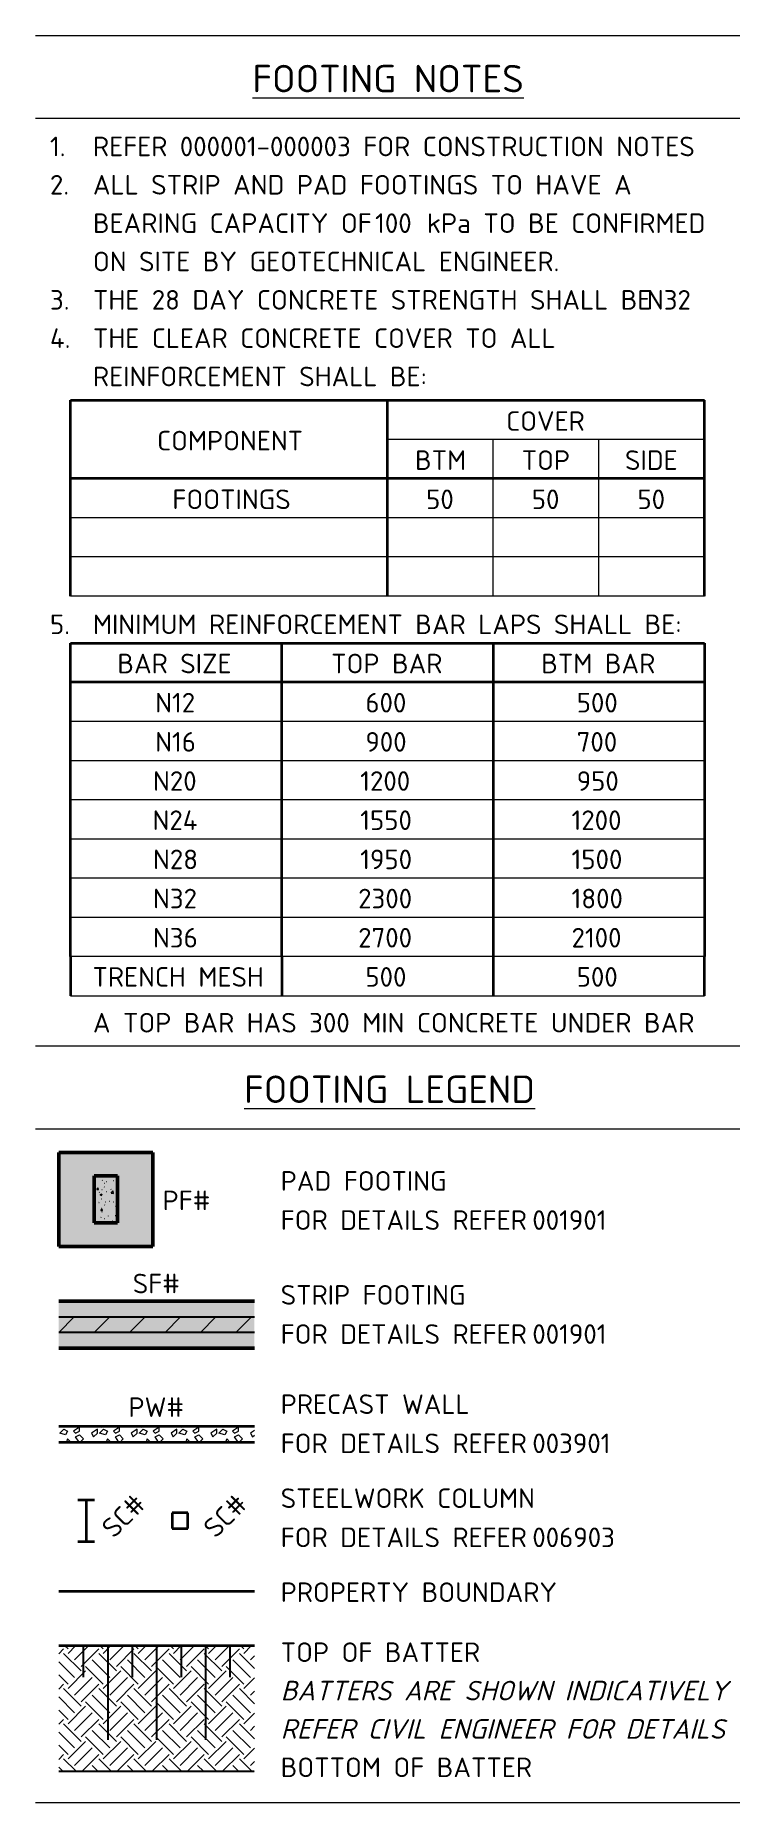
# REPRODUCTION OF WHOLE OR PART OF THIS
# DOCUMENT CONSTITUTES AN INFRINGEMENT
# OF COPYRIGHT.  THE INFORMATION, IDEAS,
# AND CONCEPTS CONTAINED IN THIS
# Model space of a CAD drawing. Header units: millimetres. Extents: x 705 to 151629, y 9938 to 4042191.
# Drawn here: x 705 to 9705, y 9938 to 32496 of the extents above.
import ezdxf

# ---------------------------------------------------------------- set-up
doc = ezdxf.new("R2010")
doc.units = ezdxf.units.MM
doc.linetypes.add('Boundary', pattern=[16, 5, -2, 5, -2, 0, -2])
doc.linetypes.add('Dash', pattern=[7, 5, -2])
for name, color, linetype, lineweight in [('A-000-T_TEXT', 231, 'Continuous', 13), ('A-010-M_LINE', 90, 'Continuous', 13), ('Z-000-T_TEXT', 131, 'Continuous', 25), ('Z-060-M_DETAIL', 92, 'Continuous', 25), ('Z-200_P_REF_PLANE', 111, 'Dash', 13)]:
    doc.layers.add(name, color=color, linetype=linetype, lineweight=lineweight)
doc.styles.add('ISOCPEUR', font='isocpeur.ttf', dxfattribs={"height": 250})
doc.styles.add('ISOCPEUR_B', font='', dxfattribs={"height": 250})
doc.styles.add('ISOCPEUR_B_1', font='', dxfattribs={"height": 350})
doc.styles.add('ISOCPEUR_I', font='isocpeui.ttf', dxfattribs={"height": 250})
doc.styles.get('ISOCPEUR_B').set_extended_font_data('ISOCPEUR', bold=True)
doc.styles.get('ISOCPEUR_B_1').set_extended_font_data('ISOCPEUR', bold=True)

# ---------------------------------------------------------------- blocks, each defined once
blk = doc.blocks.new('NRP_Note - Reinforcement Cover _v2_ - Reinforcement Cover-2930140-_1_0_ FOOTING LEGEND')
at = {"layer": 'Z-000-T_TEXT', "lineweight": 35}
for p, q in [((1155, 25338), (1155, 27838)), ((1155, 27838), (9255, 27838)), ((5205, 25338), (5205, 27838)), ((9255, 25338), (9255, 27838)), ((9255, 26838), (1155, 26838))]:
    blk.add_line(p, q, dxfattribs=at)
at = {"layer": 'Z-000-T_TEXT', "lineweight": 18}
for p, q in [((9255, 27338), (5205, 27338)), ((6555, 25338), (6555, 27338)), ((7905, 25338), (7905, 27338)), ((9255, 26338), (1155, 26338)), ((9255, 25838), (1155, 25838)), ((9255, 25338), (1155, 25338))]:
    blk.add_line(p, q, dxfattribs=at)
at = {"layer": 'Z-000-T_TEXT', "lineweight": 18, "char_height": 250, "attachment_point": 1, "style": 'ISOCPEUR_B'}
for s, insert, width in [('COVER', (6720, 27698), 1226.58), ('COMPONENT', (2260, 27448), 2220.67), ('BTM', (5556, 27199), 777.64), ('TOP', (6919, 27199), 745.57), ('SIDE', (8239, 27199), 817.72)]:
    blk.add_mtext(s, dxfattribs=dict(at, insert=insert, width=width))
blk = doc.blocks.new('View Reference - Legend - Detail Ref-1561647-_1_0_ FOOTING LEGEND')
at = {"layer": 'Z-000-T_TEXT', "lineweight": 13, "insert": (3840, 14649), "char_height": 250, "width": 3711.81, "attachment_point": 1, "style": 'ISOCPEUR'}
blk.add_mtext('FOR DETAILS REFER', dxfattribs=at)
blk = doc.blocks.new('NRP_Note - Lap Schedule _v2_ - Footing-1164051-_1_0_ FOOTING LEGEND')
at = {"layer": 'Z-000-T_TEXT', "lineweight": 35}
for p, q in [((1155, 20738), (1155, 24738)), ((1155, 24738), (3855, 24738)), ((3855, 24738), (6555, 24738)), ((3855, 24238), (3855, 24738)), ((3855, 24738), (9255, 24738)), ((6555, 24738), (6555, 20738)), ((9255, 24738), (9255, 20738)), ((3855, 24238), (1155, 24238)), ((9255, 24238), (3855, 24238)), ((3855, 20738), (3855, 24238)), ((1155, 20738), (1155, 20238)), ((3855, 20738), (3855, 20238)), ((6555, 20738), (6555, 20238)), ((9255, 20238), (9255, 20738))]:
    blk.add_line(p, q, dxfattribs=at)
at = {"layer": 'Z-000-T_TEXT', "lineweight": 18}
for p, q in [((3855, 23738), (1155, 23738)), ((9255, 23738), (3855, 23738)), ((3855, 23238), (1155, 23238)), ((9255, 23238), (3855, 23238)), ((3855, 22738), (1155, 22738)), ((9255, 22738), (3855, 22738)), ((3855, 22238), (1155, 22238)), ((9255, 22238), (3855, 22238)), ((3855, 21738), (1155, 21738)), ((9255, 21738), (3855, 21738)), ((3855, 21238), (1155, 21238)), ((9255, 21238), (3855, 21238)), ((3855, 20738), (1155, 20738)), ((9255, 20738), (3855, 20738)), ((1155, 20238), (9255, 20238))]:
    blk.add_line(p, q, dxfattribs=at)
at = {"layer": 'Z-000-T_TEXT', "lineweight": 18, "char_height": 250, "attachment_point": 1}
for s, insert, width, style in [('BAR SIZE', (1753, 24603), 1787.76, 'ISOCPEUR_B'), ('TOP BAR', (4485, 24603), 1715.61, 'ISOCPEUR_B'), ('BTM BAR', (7169, 24603), 1747.68, 'ISOCPEUR_B'), ('N12', (2236, 24103), 609.28, 'ISOCPEUR'), ('600', (4922, 24103), 649.37, 'ISOCPEUR'), ('500', (7622, 24103), 649.37, 'ISOCPEUR'), ('N16', (2236, 23603), 609.28, 'ISOCPEUR'), ('900', (4922, 23603), 649.37, 'ISOCPEUR'), ('700', (7622, 23603), 649.37, 'ISOCPEUR'), ('N20', (2209, 23103), 673.42, 'ISOCPEUR'), ('1200', (4856, 23103), 801.69, 'ISOCPEUR'), ('950', (7622, 23103), 649.37, 'ISOCPEUR'), ('N24', (2203, 22603), 697.47, 'ISOCPEUR'), ('1550', (4856, 22603), 801.69, 'ISOCPEUR'), ('1200', (7556, 22603), 801.69, 'ISOCPEUR'), ('N28', (2209, 22103), 673.42, 'ISOCPEUR'), ('1950', (4856, 22103), 801.69, 'ISOCPEUR'), ('1500', (7556, 22103), 801.69, 'ISOCPEUR'), ('N32', (2209, 21603), 673.42, 'ISOCPEUR'), ('2300', (4830, 21603), 865.82, 'ISOCPEUR'), ('1800', (7556, 21603), 801.69, 'ISOCPEUR'), ('N36', (2209, 21103), 673.42, 'ISOCPEUR'), ('2700', (4830, 21103), 865.82, 'ISOCPEUR'), ('2100', (7556, 21103), 801.69, 'ISOCPEUR'), ('TRENCH MESH', (1435, 20603), 2549.37, 'ISOCPEUR'), ('500', (4922, 20603), 649.37, 'ISOCPEUR'), ('500', (7622, 20603), 649.37, 'ISOCPEUR'), ('A TOP BAR HAS 300 MIN CONCRETE UNDER BAR', (1441, 20018), 8986.92, 'ISOCPEUR')]:
    blk.add_mtext(s, dxfattribs=dict(at, insert=insert, width=width, style=style))

msp = doc.modelspace()

# ---------------------------------------------------------------- hatches: boundary and pattern name
at = {"layer": 'Z-060-M_DETAIL'}
for points in [[(1005, 17038), (2205, 17038), (2205, 18238), (1005, 18238)], [(1005, 16338), (1005, 15738), (3505, 15738), (3505, 16338)]]:
    msp.add_hatch(color=10, dxfattribs=at).paths.add_polyline_path(points)
at = {"layer": 'Z-060-M_DETAIL', "lineweight": 18}
h = msp.add_hatch(dxfattribs=at)
h.set_pattern_fill('FP_2', style=0, pattern_type=2)
h.set_pattern_definition([(50, (0, 0), (255.0577, -22.3145), [26.67, -293.37]), (355, (0, 0), (-49.3404, 267.479), [21.336, -234.696]), (100.451, (21.25, -1.86), (205.7195, 245.1636), [22.666, -249.326]), (46.184, (0, 71.12), (379.511, -58.86), [40.005, -440.055]), (96.636, (31.63, 66.2), (332.3635, 346.398), [33.999, -373.989]), (351.184, (0, 71.12), (332.367, 346.395), [32.004, -352.044]), (21, (35.56, 53.34), (212.2602, -143.171), [26.67, -293.37]), (326, (35.56, 53.34), (86.5224, 257.8632), [21.336, -234.696]), (71.451, (53.25, 41.4), (298.784, 114.69), [22.666, -249.326]), (37.5, (0, 0), (4.32385, 118.3775), [3.353, -228.498, 3.353, -234.899, -235.585]), (37.5, (0, 0), (4.32385, 118.3775), [-470.103, 3.353, -232.232]), (7.5, (0, 0), (93.5476, 140.2533), [3.353, -132.486, 3.353, -223.164, -89.789]), (7.5, (0, 0), (93.5476, 140.2533), [-362.356, 3.353, -86.436]), (327.5, (-79.3, 0), (189.82734, -8.0202), [3.353, -85.547, 3.353, -274.015, -368.046]), (327.5, (-79.3, 0), (189.82734, -8.0202), [-366.268, 3.353, -364.693]), (317.5, (-114.86, 0), (207.3811, 35.5976), [3.353, -112.217, 3.353, -180.848, -261.366]), (317.5, (-114.86, 0), (207.3811, 35.5976), [-299.771, 3.353, -258.013])])
h.paths.add_polyline_path([(1455, 17338), (1755, 17338), (1755, 17938), (1455, 17938)])
h = msp.add_hatch(dxfattribs=at)
h.set_pattern_fill('FP_3', color=8, style=0, pattern_type=2)
h.set_pattern_definition([(45, (0, 0), (-226.274, 226.274), [])])
h.paths.add_polyline_path([(1005, 16133), (1005, 15943), (3505, 15943), (3505, 16133)])
h = msp.add_hatch(dxfattribs=at)
h.set_pattern_fill('FP_1', color=8, style=0, pattern_type=2)
h.set_pattern_definition([(296.565, (127, 76.2), (7e-06, 507.9998), [56.796, -1079.126]), (33.69, (152.4, 25.4), (0.0006, 508), [91.58, -1740.04]), (33.69, (660.4, 25.4), (0.0006, 508), [91.58, -1740.04]), (33.69, (1168.4, 25.4), (0.0006, 508), [91.58, -1740.04]), (116.565, (228.6, 76.2), (7e-06, 507.9998), [56.796, -1079.126]), (213.69, (203.2, 127), (0.0006, 508), [91.58, -1740.04]), (213.69, (711.2, 127), (0.0006, 508), [91.58, -1740.04]), (213.69, (1219.2, 127), (0.0006, 508), [91.58, -1740.04]), (26.565, (330.2, 76.2), (0.0009, 508), [113.592, -1022.33]), (26.565, (838.2, 76.2), (0.0009, 508), [113.592, -1022.33]), (270, (431.8, 127), (508, 3e-14), [50.8, -457.2]), (225, (431.8, 76.2), (-6e-14, 508), [71.842, -646.578]), (135, (381, 25.4), (6e-14, 508), [71.842, -646.578]), (288.435, (228.6, 228.6), (-0.0001, 508), [80.322, -1526.115]), (18.435, (254, 152.4), (-0.0001, 508), [80.32, -1526.115]), (18.435, (762, 152.4), (-0.0001, 508), [80.32, -1526.115]), (18.435, (1270, 152.4), (-0.0001, 508), [80.32, -1526.115]), (135, (330.2, 177.8), (6e-14, 508), [71.842, -646.578]), (180, (279.4, 228.6), (-6e-14, -508), [50.8, -457.2]), (251.565, (101.6, 355.6), (0.0001, 508), [80.322, -1526.115]), (315, (76.2, 279.4), (0, 508), [71.842, -646.578]), (71.565, (127, 228.6), (0.0001, 508), [80.322, -1526.115]), (135, (152.4, 304.8), (6e-14, 508), [71.842, -646.578]), (225, (304.8, 355.6), (-6e-14, 508), [71.842, -646.578]), (123.69, (254, 304.8), (0.0006, 508.0005), [91.58, -1740.04]), (123.69, (762, 304.8), (0.0006, 508.0005), [91.58, -1740.04]), (26.565, (203.2, 381), (0.0009, 508), [56.796, -1079.126]), (26.565, (711.2, 381), (0.0009, 508), [56.796, -1079.126]), (315, (254, 406.4), (0, 508), [71.842, -646.578]), (213.69, (482.6, 482.6), (0.0006, 508), [91.58, -1740.04]), (213.69, (990.6, 482.6), (0.0006, 508), [91.58, -1740.04]), (213.69, (1498.6, 482.6), (0.0006, 508), [91.58, -1740.04]), (296.565, (406.4, 431.8), (7e-06, 507.9998), [56.796, -1079.126]), (45, (431.8, 381), (0, 508), [71.842, -646.578]), (90, (482.6, 431.8), (-508, 3e-14), [50.8, -457.2]), (213.69, (254, 508), (0.0006, 508), [91.58, -1740.04]), (213.69, (762, 508), (0.0006, 508), [91.58, -1740.04]), (213.69, (1270, 508), (0.0006, 508), [91.58, -1740.04]), (315, (177.8, 457.2), (0, 508), [35.921, -682.499]), (26.565, (203.2, 431.8), (0.0009, 508), [56.796, -1079.126]), (26.565, (711.2, 431.8), (0.0009, 508), [56.796, -1079.126]), (90, (254, 457.2), (-508, 3e-14), [50.8, -457.2]), (333.435, (50.8, 482.6), (-0.0009, 508), [56.796, -1079.126]), (333.435, (558.8, 482.6), (-0.0009, 508), [56.796, -1079.126]), (243.435, (101.6, 457.2), (-7e-06, 507.9998), [56.796, -1079.126]), (161.565, (76.2, 406.4), (0.0001, 508), [80.32, -1526.115]), (161.565, (584.2, 406.4), (0.0001, 508), [80.32, -1526.115]), (161.565, (1092.2, 406.4), (0.0001, 508), [80.32, -1526.115]), (45, (0, 431.8), (0, 508), [71.842, -646.578]), (26.565, (25.4, 0), (0.0009, 508), [56.796, -1079.126]), (26.565, (533.4, 0), (0.0009, 508), [56.796, -1079.126]), (116.565, (76.2, 25.4), (7e-06, 507.9998), [56.796, -1079.126]), (206.565, (50.8, 76.2), (0.0009, 508), [56.796, -1079.126]), (206.565, (558.8, 76.2), (0.0009, 508), [56.796, -1079.126]), (296.565, (0, 50.8), (7e-06, 507.9998), [56.796, -1079.126]), (14.036, (381, 228.6), (0.002, 508), [104.73, -1989.81]), (14.036, (889, 228.6), (0.002, 508), [104.73, -1989.81]), (14.036, (1397, 228.6), (0.002, 508), [104.73, -1989.81]), (14.036, (1905, 228.6), (0.002, 508), [104.73, -1989.81]), (135, (482.6, 254), (6e-14, 508), [71.842, -646.578]), (198.435, (431.8, 304.8), (-0.0001, 508), [80.32, -1526.115]), (198.435, (939.8, 304.8), (-0.0001, 508), [80.32, -1526.115]), (198.435, (1447.8, 304.8), (-0.0001, 508), [80.32, -1526.115]), (296.565, (355.6, 279.4), (7e-06, 507.9998), [56.796, -1079.126]), (333.435, (25.4, 152.4), (-0.0009, 508), [56.796, -1079.126]), (333.435, (533.4, 152.4), (-0.0009, 508), [56.796, -1079.126]), (45, (76.2, 127), (0, 508), [35.921, -682.499]), (116.565, (101.6, 152.4), (7e-06, 507.9998), [56.796, -1079.126]), (225, (76.2, 203.2), (-6e-14, 508), [71.842, -646.578])])
h.paths.add_polyline_path([(1005, 14738), (1005, 14538), (3505, 14538), (3505, 14738)])
h = msp.add_hatch(dxfattribs=at)
h.set_pattern_fill('FP_4', color=9, style=0, pattern_type=2)
h.set_pattern_definition([(315, (0, 0), (449.013, 0), [317.5, -317.5]), (315, (84.2, 84.2), (449.013, 0), [317.5, -317.5]), (315, (168.4, 168.4), (449.013, 0), [317.5, -317.5]), (45, (224.54, 168.4), (0, 449.013), [317.5, -317.5]), (45, (308.74, 84.2), (0, 449.013), [317.5, -317.5]), (45, (392.94, 0), (0, 449.013), [317.5, -317.5])])
h.paths.add_polyline_path([(1005, 10338), (3505, 10338), (3505, 11938), (1005, 11938)])

# ---------------------------------------------------------------- linework, layer by layer
at = {"layer": 'A-010-M_LINE', "lineweight": 50}
for p, q in [((2205, 18238), (1005, 18238)), ((1005, 18238), (1005, 17038)), ((2205, 17038), (2205, 18238)), ((1755, 17938), (1455, 17938)), ((1455, 17938), (1455, 17338)), ((1755, 17338), (1755, 17938)), ((1455, 17338), (1755, 17338)), ((1005, 17038), (2205, 17038)), ((3505, 16338), (1005, 16338)), ((1005, 15738), (3505, 15738))]:
    msp.add_line(p, q, dxfattribs=at)
at = {"layer": 'A-010-M_LINE', "lineweight": 25}
for p, q in [((3505, 16133), (1005, 16133)), ((1005, 15943), (3505, 15943)), ((1317, 11938), (1317, 11538)), ((1630, 11938), (1630, 10738)), ((1942, 11938), (1942, 11538)), ((2255, 11938), (2255, 10738)), ((2567, 11938), (2567, 11538)), ((2880, 11938), (2880, 10738)), ((3192, 11938), (3192, 11538))]:
    msp.add_line(p, q, dxfattribs=at)
at = {"layer": 'A-010-M_LINE', "lineweight": 35}
for p, q in [((3505, 14738), (1005, 14738)), ((1005, 14538), (3505, 14538)), ((1250, 13804), (1459, 13804)), ((1355, 13804), (1355, 13271)), ((2655, 13638), (2455, 13638)), ((2455, 13638), (2455, 13438)), ((2655, 13438), (2655, 13638)), ((2455, 13438), (2655, 13438)), ((1250, 13271), (1459, 13271)), ((3505, 11938), (1005, 11938))]:
    msp.add_line(p, q, dxfattribs=at)
at = {"layer": 'A-010-M_LINE', "linetype": 'Boundary', "lineweight": 35}
msp.add_line((1005, 12638), (3505, 12638), dxfattribs=at)
at = {"layer": 'A-010-M_LINE', "linetype": 'Dash', "lineweight": 25}
msp.add_line((1005, 10338), (3505, 10338), dxfattribs=at)
at = {"layer": 'Z-200_P_REF_PLANE'}
for p, q in [((705, 32496), (9705, 32496)), ((705, 31438), (9705, 31438)), ((705, 19596), (9705, 19596)), ((705, 18538), (9705, 18538)), ((705, 9938), (9705, 9938))]:
    msp.add_line(p, q, dxfattribs=at)

# ---------------------------------------------------------------- block references
at = {"layer": 'Z-000-T_TEXT', "lineweight": 18}
for name in ['NRP_Note - Reinforcement Cover _v2_ - Reinforcement Cover-2930140-_1_0_ FOOTING LEGEND', 'NRP_Note - Lap Schedule _v2_ - Footing-1164051-_1_0_ FOOTING LEGEND']:
    msp.add_blockref(name, (0, 0), dxfattribs=at)
at = {"layer": 'Z-000-T_TEXT', "lineweight": 13}
for p in [(0, 2850), (0, 1395), (0, 0), (0, -1200)]:
    msp.add_blockref('View Reference - Legend - Detail Ref-1561647-_1_0_ FOOTING LEGEND', p, dxfattribs=at)

# ---------------------------------------------------------------- texts
at = {"layer": 'A-000-T_TEXT', "color": 7, "lineweight": 18, "attachment_point": 1}
for s, insert, char_height, width, style in [('\\LFOOTING NOTES', (3478, 32119), 350, 4184.81, 'ISOCPEUR_B_1'), ('1.', (892, 31203), 250, 665.46, 'ISOCPEUR'), ('REFER 000001-000003 FOR CONSTRUCTION NOTES', (1441, 31203), 250, 9179.32, 'ISOCPEUR'), ('2.', (892, 30714), 250, 665.46, 'ISOCPEUR'), ('ALL STRIP AND PAD FOOTINGS TO HAVE A ', (1441, 30714), 250, 8241.35, 'ISOCPEUR'), ('BEARING CAPACITY OF ', (1441, 30224), 250, 4369.2, 'ISOCPEUR'), ('100', (5046, 30224), 250, 609.28, 'ISOCPEUR_B'), (' kPa TO BE CONFIRMED ', (5549, 30224), 250, 4505.48, 'ISOCPEUR'), ('ON SITE BY GEOTECHNICAL ENGINEER.', (1441, 29735), 250, 6950.63, 'ISOCPEUR'), ('3.', (892, 29245), 250, 665.46, 'ISOCPEUR'), ('THE 28 DAY CONCRETE STRENGTH SHALL BE ', (1441, 29245), 250, 8578.06, 'ISOCPEUR'), ('N32', (8519, 29245), 250, 697.47, 'ISOCPEUR_B'), ('4.', (892, 28756), 250, 665.46, 'ISOCPEUR'), ('THE CLEAR CONCRETE COVER TO ALL ', (1441, 28756), 250, 7167.09, 'ISOCPEUR'), ('REINFORCEMENT SHALL BE:', (1441, 28267), 250, 4986.5, 'ISOCPEUR'), ('5.', (892, 25103), 250, 665.46, 'ISOCPEUR'), ('MINIMUM REINFORCEMENT BAR LAPS SHALL BE:', (1441, 25103), 250, 8738.39, 'ISOCPEUR'), ('\\LFOOTING LEGEND', (3373, 19219), 350, 4441.35, 'ISOCPEUR_B_1'), ('PAD FOOTING', (3840, 17999), 250, 2445.15, 'ISOCPEUR'), ('PF#', (2331, 17750), 250, 729.54, 'ISOCPEUR'), ('SF#', (1950, 16689), 250, 729.54, 'ISOCPEUR'), ('STRIP FOOTING', (3840, 16544), 250, 2741.77, 'ISOCPEUR'), ('PRECAST WALL', (3840, 15149), 250, 2894.09, 'ISOCPEUR'), ('STEELWORK COLUMN', (3840, 13949), 250, 3800, 'ISOCPEUR'), ('PROPERTY BOUNDARY', (3840, 12749), 250, 4104.64, 'ISOCPEUR'), ('TOP OF BATTER', (3840, 11983), 250, 2998.31, 'ISOCPEUR'), ('BATTERS ARE SHOWN INDICATIVELY', (3840, 11493), 250, 6966.66, 'ISOCPEUR_I'), ('REFER CIVIL ENGINEER FOR DETAILS', (3840, 11004), 250, 6918.56, 'ISOCPEUR_I'), ('BOTTOM OF BATTER', (3840, 10514), 250, 3751.9, 'ISOCPEUR')]:
    msp.add_mtext(s, dxfattribs=dict(at, insert=insert, char_height=char_height, width=width, style=style))
at = {"layer": 'A-000-T_TEXT', "color": 7, "lineweight": 18, "char_height": 250, "width": 729.54, "attachment_point": 1, "rotation": 45, "style": 'ISOCPEUR'}
for insert in [(1530, 13476), (2830, 13476)]:
    msp.add_mtext('SC#', dxfattribs=dict(at, insert=insert))
at = {"layer": 'Z-000-T_TEXT', "lineweight": 13, "char_height": 250, "attachment_point": 1, "style": 'ISOCPEUR'}
for s, insert, width in [('FOOTINGS', (2456, 26699), 1747.68), ('50', (5698, 26699), 432.91), ('50', (7048, 26699), 432.91), ('50', (8398, 26699), 432.91), ('001901', (7055, 17499), 1170.46), ('001901', (7055, 16044), 1170.46), ('PW#', (1895, 15111), 849.79), ('003901', (7055, 14649), 1234.6), ('006903', (7055, 13449), 1298.73)]:
    msp.add_mtext(s, dxfattribs=dict(at, insert=insert, width=width))

doc.saveas('drawing.dxf')
